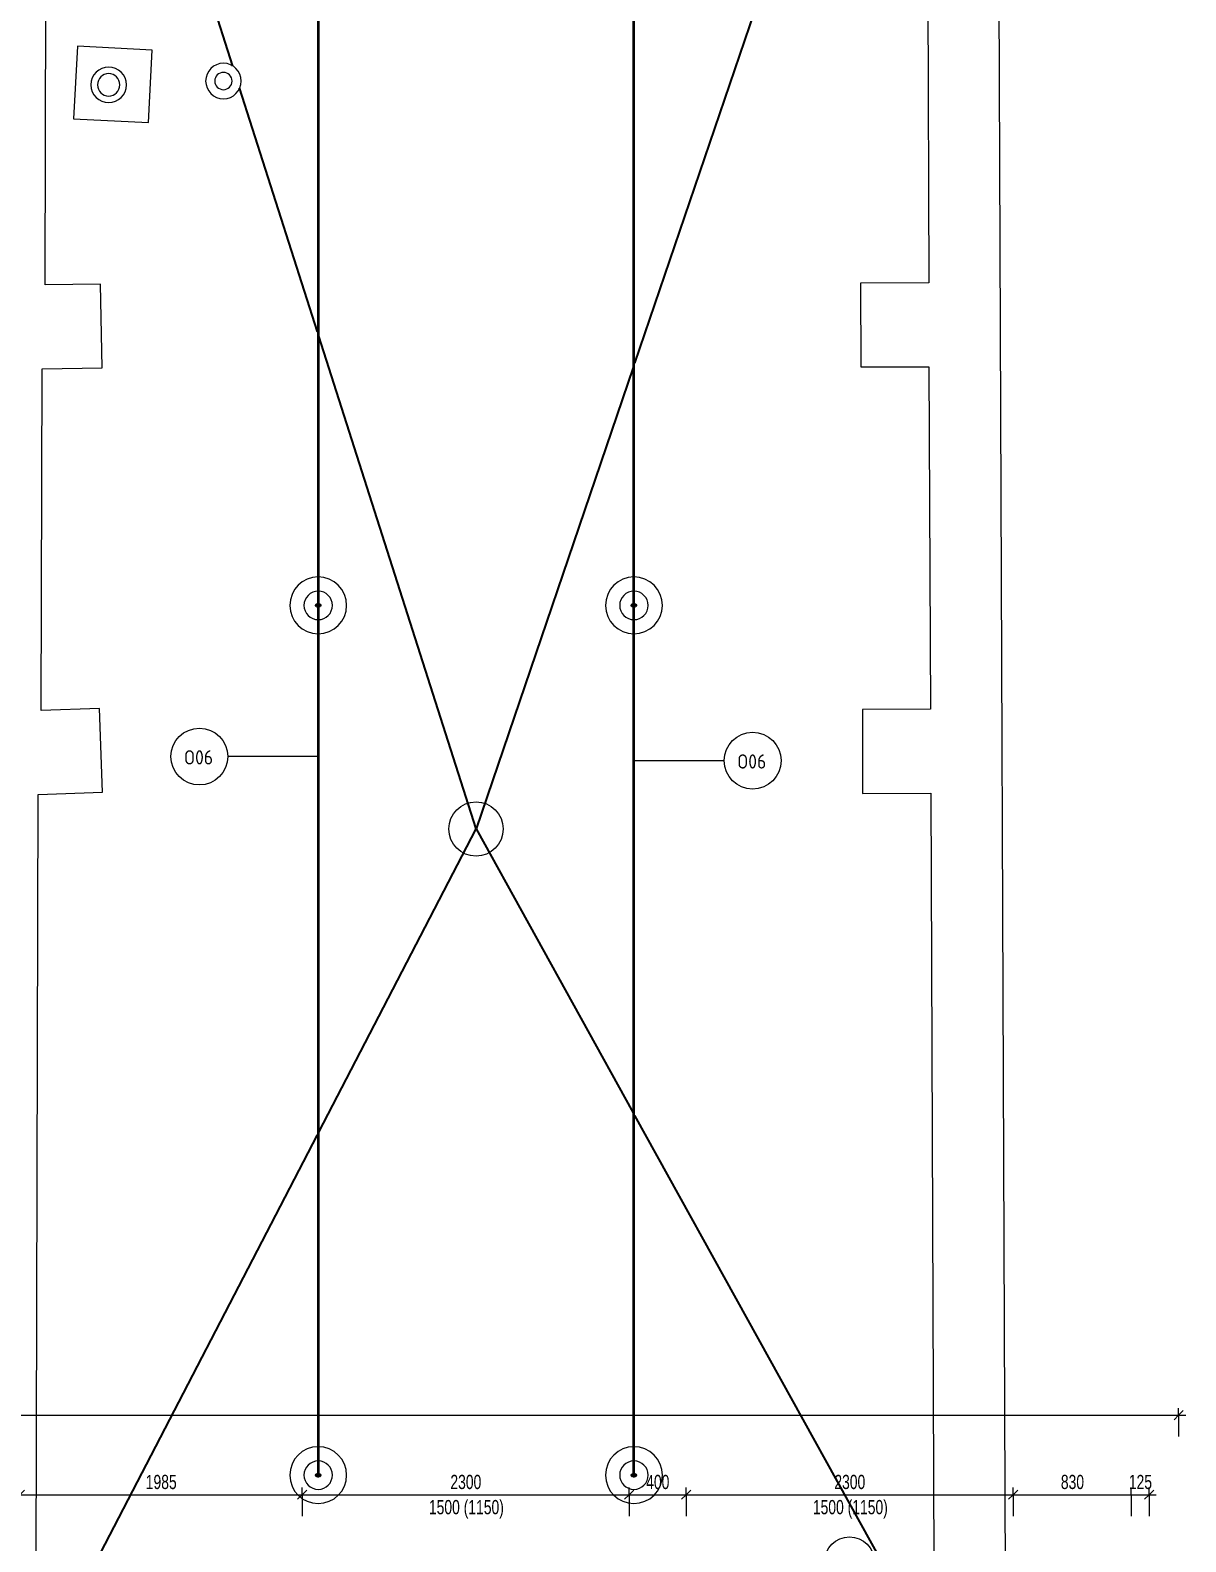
# Model space of a CAD drawing. Header units: millimetres. Extents: x -17526 to 208316, y -45352 to 20466.
# Drawn here: x 161556 to 169681, y -16255 to -5622 of the extents above; entities that cross this region are included whole.
import ezdxf

# ---------------------------------------------------------------- set-up
doc = ezdxf.new("R2010")
doc.units = ezdxf.units.MM
for name, color, linetype, lineweight in [('A-ANNO-DIMS', 211, 'Continuous', 9), ('A-ANNO-DIMS-50', 211, 'Continuous', 9), ('A-FLOR-HRAL', 11, 'Continuous', 9), ('A-FLOR-HRAL-IDEN', 2, 'Continuous', 9), ('A-ROOF', 132, 'Continuous', 13), ('M-HVAC-CDFF', 50, 'Continuous', 13), ('P-SANR-FIXT', 6, 'Continuous', 13), ('Q-SPCQ-IDEN', 132, 'Continuous', 9)]:
    doc.layers.add(name, color=color, linetype=linetype, lineweight=lineweight)
doc.styles.add('Arial_4', font='arial.ttf', dxfattribs={"width": 0.7, "height": 100})
doc.styles.add('ISOCPEUR', font='isocpeur.ttf', dxfattribs={"width": 0.9, "height": 100})
doc.dimstyles.new('Vnitřní_-_průhledné', dxfattribs={"dimscale": 304.8, "dimtxt": 102.02594, "dimasz": 0.213255, "dimexe": 0.164042, "dimexo": 0.0625, "dimgap": 0.032808, "dimtad": 1, "dimdec": 0, "dimrnd": 5, "dimzin": 0, "dimdsep": 46, "dimtxsty": 'Arial_4', "dimblk1": 'OBLIQUE', "dimblk2": 'OBLIQUE', "dimsah": 1, "dimcen": 0.09, "dimdle": 0.164042, "dimazin": 0, "dimtfac": 1, "dimtdec": 4, "dimtix": 1, "dimtmove": 0, "dimatfit": 3, "dimfxl": 0.492126, "dimfxlon": 1, "dimtvp": 1, "dimtolj": 1, "dimtzin": 0, "dimarcsym": 2})
doc.dimstyles.new('Vnitřní_-_průhledné_1', dxfattribs={"dimscale": 304.8, "dimtxt": 102.02594, "dimasz": 0, "dimexe": 0.164042, "dimexo": 0.0625, "dimgap": 0.032808, "dimtad": 1, "dimdec": 0, "dimrnd": 5, "dimzin": 0, "dimdsep": 46, "dimtxsty": 'Arial_4', "dimblk1": 'OBLIQUE', "dimblk2": 'NONE', "dimsah": 1, "dimcen": 0.09, "dimdle": 0.164042, "dimazin": 0, "dimtfac": 1, "dimtdec": 4, "dimtix": 1, "dimtmove": 0, "dimatfit": 3, "dimfxl": 0.492126, "dimfxlon": 1, "dimtvp": 1, "dimtolj": 1, "dimtzin": 0, "dimarcsym": 2})
doc.dimstyles.new('Vnitřní_-_průhledné_2', dxfattribs={"dimscale": 304.8, "dimtxt": 102.02594, "dimasz": 0, "dimexe": 0.164042, "dimexo": 0.0625, "dimgap": 0.032808, "dimtad": 1, "dimdec": 0, "dimrnd": 5, "dimzin": 0, "dimdsep": 46, "dimtxsty": 'Arial_4', "dimblk1": 'NONE', "dimblk2": 'OBLIQUE', "dimsah": 1, "dimcen": 0.09, "dimdle": 0.164042, "dimazin": 0, "dimtfac": 1, "dimtdec": 4, "dimtix": 1, "dimtmove": 0, "dimatfit": 3, "dimfxl": 0.492126, "dimfxlon": 1, "dimtvp": 1, "dimtolj": 1, "dimtzin": 0, "dimarcsym": 2})

# ---------------------------------------------------------------- blocks, each defined once
blk = doc.blocks.new('Zábradlí - Záchytný systém kotva-V140-2NP_NÁVRH B')
at = {"layer": 'A-FLOR-HRAL', "color": 21, "lineweight": 13, "flags": 128}
for points in [[(-17, -4), (-17, -4), (-17, -4), (-17, -4), (-18, -4), (-18, -4), (-18, -4), (-18, -4), (-18, -4), (-18, -4), (-19, -4), (-19, -4), (-19, -4), (-19, -3), (-19, -3), (-19, -3), (-19, -3), (-19, -3), (-20, -3), (-20, -3), (-20, -3), (-20, -3), (-20, -3), (-20, -2), (-20, -2), (-20, -2), (-20, -2), (-21, -2), (-21, -2), (-21, -2), (-21, -1), (-21, -1), (-21, -1), (-21, -1), (-21, -1), (-21, -1), (-21, -1), (-21, 0), (-21, 0), (-21, 0), (-21, 0), (-21, 0), (-21, 0), (-21, 1), (-21, 1), (-21, 1), (-21, 1), (-21, 1), (-21, 1), (-21, 2), (-21, 2), (-21, 2), (-20, 2), (-20, 2), (-20, 2), (-20, 2), (-20, 2), (-20, 3), (-20, 3), (-20, 3), (-20, 3), (-20, 3), (-19, 3), (-19, 3), (-19, 3), (-19, 3), (-19, 4), (-19, 4), (-19, 4), (-18, 4), (-18, 4), (-18, 4), (-18, 4), (-18, 4), (-18, 4), (-18, 4), (-17, 4), (-17, 4), (-17, 4), (-17, 4)], [(-17, 4), (-17, 4), (-17, 4), (-17, 4), (-17, 4), (-17, 4), (-16, 4), (-16, 4), (-16, 4), (-16, 4), (-16, 4), (-15, 4), (-15, 4), (-15, 4), (-14, 4), (-14, 4)], [(17, 4), (17, 4), (17, 4), (17, 4), (17, 4), (17, 4), (16, 4), (16, 4), (16, 4), (16, 4), (16, 4), (15, 4), (15, 4), (15, 4), (14, 4), (14, 4), (13, 4), (13, 4), (13, 4), (12, 4), (12, 4), (11, 4), (11, 4), (10, 4), (10, 4), (9, 4), (8, 4), (8, 4), (7, 4), (7, 4), (6, 4), (5, 4), (5, 4), (4, 4), (3, 4), (3, 4), (2, 4), (1, 4), (1, 4), (0, 4), (-1, 4), (-1, 4), (-2, 4), (-3, 4), (-3, 4), (-4, 4), (-5, 4), (-5, 4), (-6, 4), (-6, 4), (-7, 4), (-8, 4), (-8, 4), (-9, 4), (-9, 4), (-10, 4), (-11, 4), (-11, 4), (-12, 4), (-12, 4), (-13, 4), (-13, 4), (-13, 4), (-14, 4), (-14, 4), (-15, 4), (-15, 4), (-15, 4), (-15, 4), (-16, 4), (-16, 4), (-16, 4), (-16, 4), (-17, 4), (-17, 4), (-17, 4), (-17, 4), (-17, 4), (-17, 4), (-17, 4)], [(14, 4), (14, 4), (14, 4), (15, 4), (15, 4), (15, 4), (16, 4), (16, 4), (16, 4), (16, 4), (16, 4), (17, 4), (17, 4), (17, 4), (17, 4), (17, 4), (17, 4)], [(17, 4), (17, 4), (17, 4), (17, 4), (17, 4), (18, 4), (18, 4), (18, 4), (18, 4), (18, 4), (18, 4), (19, 4), (19, 4), (19, 3), (19, 3), (19, 3), (19, 3), (19, 3), (19, 3), (20, 3), (20, 3), (20, 3), (20, 3), (20, 2), (20, 2), (20, 2), (20, 2), (20, 2), (20, 2), (21, 2), (21, 1), (21, 1), (21, 1), (21, 1), (21, 1), (21, 1), (21, 1), (21, 0), (21, 0), (21, 0), (21, 0), (21, 0), (21, 0), (21, -1), (21, -1), (21, -1), (21, -1), (21, -1), (21, -1), (21, -2), (20, -2), (20, -2), (20, -2), (20, -2), (20, -2), (20, -2), (20, -2), (20, -3), (20, -3), (20, -3), (20, -3), (19, -3), (19, -3), (19, -3), (19, -3), (19, -3), (19, -4), (19, -4), (18, -4), (18, -4), (18, -4), (18, -4), (18, -4), (18, -4), (18, -4), (17, -4), (17, -4), (17, -4), (17, -4), (17, -4)], [(-14, -4), (-14, -4), (-15, -4), (-15, -4), (-15, -4), (-15, -4), (-16, -4), (-16, -4), (-16, -4), (-16, -4), (-17, -4), (-17, -4), (-17, -4), (-17, -4), (-17, -4), (-17, -4), (-17, -4)], [(-17, -4), (-17, -4), (-17, -4), (-17, -4), (-17, -4), (-17, -4), (-16, -4), (-16, -4), (-16, -4), (-16, -4), (-16, -4), (-15, -4), (-15, -4), (-15, -4), (-14, -4), (-14, -4), (-14, -4), (-13, -4), (-13, -4), (-12, -4), (-12, -4), (-11, -4), (-11, -4), (-10, -4), (-10, -4), (-9, -4), (-9, -4), (-8, -4), (-7, -4), (-7, -4), (-6, -4), (-6, -4), (-5, -4), (-4, -4), (-4, -4), (-3, -4), (-2, -4), (-2, -4), (-1, -4), (0, -4), (0, -4), (1, -4), (2, -4), (2, -4), (3, -4), (4, -4), (4, -4), (5, -4), (6, -4), (6, -4), (7, -4), (8, -4), (8, -4), (9, -4), (9, -4), (10, -4), (10, -4), (11, -4), (11, -4), (12, -4), (12, -4), (13, -4), (13, -4), (14, -4), (14, -4), (14, -4), (15, -4), (15, -4), (15, -4), (16, -4), (16, -4), (16, -4), (16, -4), (16, -4), (17, -4), (17, -4), (17, -4), (17, -4), (17, -4), (17, -4)], [(17, -4), (17, -4), (17, -4), (17, -4), (17, -4), (17, -4), (16, -4), (16, -4), (16, -4), (16, -4), (16, -4), (15, -4), (15, -4), (15, -4), (14, -4), (14, -4)]]:
    blk.add_lwpolyline(points, dxfattribs=at)
at = {"layer": 'A-FLOR-HRAL', "color": 21, "lineweight": 13}
for radius in [200, 100]:
    blk.add_circle((0, 0), radius, dxfattribs=at)
for radius, start, end in [(15, 15.5155, 164.4845), (12, 114.8172, 160.3314), (10, 120, 156.1783), (12, 19.6686, 65.1828), (10, 23.8217, 60), (15, 195.4607, 250.3657), (12, 199.6001, 245.1828), (10, 203.7395, 240), (15, 289.6343, 344.5393), (10, 300, 336.2605), (12, 294.8172, 340.3999)]:
    blk.add_arc((0, 0), radius, start, end, dxfattribs=at)
blk = doc.blocks.new('Zábradlí - Záchytný systém kotva-V141-2NP_NÁVRH B')
at = {"layer": 'A-FLOR-HRAL', "color": 21, "lineweight": 13, "flags": 128}
for points in [[(-17, -4), (-17, -4), (-17, -4), (-17, -4), (-18, -4), (-18, -4), (-18, -4), (-18, -4), (-18, -4), (-18, -4), (-19, -4), (-19, -4), (-19, -4), (-19, -3), (-19, -3), (-19, -3), (-19, -3), (-19, -3), (-20, -3), (-20, -3), (-20, -3), (-20, -3), (-20, -3), (-20, -2), (-20, -2), (-20, -2), (-20, -2), (-21, -2), (-21, -2), (-21, -2), (-21, -1), (-21, -1), (-21, -1), (-21, -1), (-21, -1), (-21, -1), (-21, -1), (-21, 0), (-21, 0), (-21, 0), (-21, 0), (-21, 0), (-21, 0), (-21, 1), (-21, 1), (-21, 1), (-21, 1), (-21, 1), (-21, 1), (-21, 2), (-21, 2), (-21, 2), (-20, 2), (-20, 2), (-20, 2), (-20, 2), (-20, 2), (-20, 3), (-20, 3), (-20, 3), (-20, 3), (-20, 3), (-19, 3), (-19, 3), (-19, 3), (-19, 3), (-19, 4), (-19, 4), (-19, 4), (-18, 4), (-18, 4), (-18, 4), (-18, 4), (-18, 4), (-18, 4), (-18, 4), (-17, 4), (-17, 4), (-17, 4), (-17, 4)], [(-17, 4), (-17, 4), (-17, 4), (-17, 4), (-17, 4), (-17, 4), (-16, 4), (-16, 4), (-16, 4), (-16, 4), (-16, 4), (-15, 4), (-15, 4), (-15, 4), (-14, 4), (-14, 4)], [(17, 4), (17, 4), (17, 4), (17, 4), (17, 4), (17, 4), (16, 4), (16, 4), (16, 4), (16, 4), (16, 4), (15, 4), (15, 4), (15, 4), (14, 4), (14, 4), (13, 4), (13, 4), (13, 4), (12, 4), (12, 4), (11, 4), (11, 4), (10, 4), (10, 4), (9, 4), (8, 4), (8, 4), (7, 4), (7, 4), (6, 4), (5, 4), (5, 4), (4, 4), (3, 4), (3, 4), (2, 4), (1, 4), (1, 4), (0, 4), (-1, 4), (-1, 4), (-2, 4), (-3, 4), (-3, 4), (-4, 4), (-5, 4), (-5, 4), (-6, 4), (-6, 4), (-7, 4), (-8, 4), (-8, 4), (-9, 4), (-9, 4), (-10, 4), (-11, 4), (-11, 4), (-12, 4), (-12, 4), (-13, 4), (-13, 4), (-13, 4), (-14, 4), (-14, 4), (-15, 4), (-15, 4), (-15, 4), (-15, 4), (-16, 4), (-16, 4), (-16, 4), (-16, 4), (-17, 4), (-17, 4), (-17, 4), (-17, 4), (-17, 4), (-17, 4), (-17, 4)], [(14, 4), (14, 4), (14, 4), (15, 4), (15, 4), (15, 4), (16, 4), (16, 4), (16, 4), (16, 4), (16, 4), (17, 4), (17, 4), (17, 4), (17, 4), (17, 4), (17, 4)], [(17, 4), (17, 4), (17, 4), (17, 4), (17, 4), (18, 4), (18, 4), (18, 4), (18, 4), (18, 4), (18, 4), (19, 4), (19, 4), (19, 3), (19, 3), (19, 3), (19, 3), (19, 3), (19, 3), (20, 3), (20, 3), (20, 3), (20, 3), (20, 2), (20, 2), (20, 2), (20, 2), (20, 2), (20, 2), (21, 2), (21, 1), (21, 1), (21, 1), (21, 1), (21, 1), (21, 1), (21, 1), (21, 0), (21, 0), (21, 0), (21, 0), (21, 0), (21, 0), (21, -1), (21, -1), (21, -1), (21, -1), (21, -1), (21, -1), (21, -2), (20, -2), (20, -2), (20, -2), (20, -2), (20, -2), (20, -2), (20, -2), (20, -3), (20, -3), (20, -3), (20, -3), (19, -3), (19, -3), (19, -3), (19, -3), (19, -3), (19, -4), (19, -4), (18, -4), (18, -4), (18, -4), (18, -4), (18, -4), (18, -4), (18, -4), (17, -4), (17, -4), (17, -4), (17, -4), (17, -4)], [(-14, -4), (-14, -4), (-15, -4), (-15, -4), (-15, -4), (-15, -4), (-16, -4), (-16, -4), (-16, -4), (-16, -4), (-17, -4), (-17, -4), (-17, -4), (-17, -4), (-17, -4), (-17, -4), (-17, -4)], [(-17, -4), (-17, -4), (-17, -4), (-17, -4), (-17, -4), (-17, -4), (-16, -4), (-16, -4), (-16, -4), (-16, -4), (-16, -4), (-15, -4), (-15, -4), (-15, -4), (-14, -4), (-14, -4), (-14, -4), (-13, -4), (-13, -4), (-12, -4), (-12, -4), (-11, -4), (-11, -4), (-10, -4), (-10, -4), (-9, -4), (-9, -4), (-8, -4), (-7, -4), (-7, -4), (-6, -4), (-6, -4), (-5, -4), (-4, -4), (-4, -4), (-3, -4), (-2, -4), (-2, -4), (-1, -4), (0, -4), (0, -4), (1, -4), (2, -4), (2, -4), (3, -4), (4, -4), (4, -4), (5, -4), (6, -4), (6, -4), (7, -4), (8, -4), (8, -4), (9, -4), (9, -4), (10, -4), (10, -4), (11, -4), (11, -4), (12, -4), (12, -4), (13, -4), (13, -4), (14, -4), (14, -4), (14, -4), (15, -4), (15, -4), (15, -4), (16, -4), (16, -4), (16, -4), (16, -4), (16, -4), (17, -4), (17, -4), (17, -4), (17, -4), (17, -4), (17, -4)], [(17, -4), (17, -4), (17, -4), (17, -4), (17, -4), (17, -4), (16, -4), (16, -4), (16, -4), (16, -4), (16, -4), (15, -4), (15, -4), (15, -4), (14, -4), (14, -4)]]:
    blk.add_lwpolyline(points, dxfattribs=at)
at = {"layer": 'A-FLOR-HRAL', "color": 21, "lineweight": 13}
for radius in [200, 100]:
    blk.add_circle((0, 0), radius, dxfattribs=at)
for radius, start, end in [(15, 109.6343, 164.4845), (12, 114.8172, 160.3314), (10, 120, 156.1783), (15, 15.5155, 70.3657), (12, 19.6686, 65.1828), (10, 23.8217, 60), (15, 195.4607, 344.5393), (12, 199.6001, 245.1828), (10, 203.7395, 240), (10, 300, 336.2605), (12, 294.8172, 340.3999)]:
    blk.add_arc((0, 0), radius, start, end, dxfattribs=at)
blk = doc.blocks.new('Zábradlí - Záchytný systém kotva-V143-2NP_NÁVRH B')
at = {"layer": 'A-FLOR-HRAL', "color": 21, "lineweight": 13, "flags": 128}
for points in [[(-17, -4), (-17, -4), (-17, -4), (-17, -4), (-18, -4), (-18, -4), (-18, -4), (-18, -4), (-18, -4), (-18, -4), (-19, -4), (-19, -4), (-19, -4), (-19, -3), (-19, -3), (-19, -3), (-19, -3), (-19, -3), (-20, -3), (-20, -3), (-20, -3), (-20, -3), (-20, -3), (-20, -2), (-20, -2), (-20, -2), (-20, -2), (-21, -2), (-21, -2), (-21, -2), (-21, -1), (-21, -1), (-21, -1), (-21, -1), (-21, -1), (-21, -1), (-21, -1), (-21, 0), (-21, 0), (-21, 0), (-21, 0), (-21, 0), (-21, 0), (-21, 1), (-21, 1), (-21, 1), (-21, 1), (-21, 1), (-21, 1), (-21, 2), (-21, 2), (-21, 2), (-20, 2), (-20, 2), (-20, 2), (-20, 2), (-20, 2), (-20, 3), (-20, 3), (-20, 3), (-20, 3), (-20, 3), (-19, 3), (-19, 3), (-19, 3), (-19, 3), (-19, 4), (-19, 4), (-19, 4), (-18, 4), (-18, 4), (-18, 4), (-18, 4), (-18, 4), (-18, 4), (-18, 4), (-17, 4), (-17, 4), (-17, 4), (-17, 4)], [(-17, 4), (-17, 4), (-17, 4), (-17, 4), (-17, 4), (-17, 4), (-16, 4), (-16, 4), (-16, 4), (-16, 4), (-16, 4), (-15, 4), (-15, 4), (-15, 4), (-14, 4), (-14, 4)], [(17, 4), (17, 4), (17, 4), (17, 4), (17, 4), (17, 4), (16, 4), (16, 4), (16, 4), (16, 4), (16, 4), (15, 4), (15, 4), (15, 4), (14, 4), (14, 4), (13, 4), (13, 4), (13, 4), (12, 4), (12, 4), (11, 4), (11, 4), (10, 4), (10, 4), (9, 4), (8, 4), (8, 4), (7, 4), (7, 4), (6, 4), (5, 4), (5, 4), (4, 4), (3, 4), (3, 4), (2, 4), (1, 4), (1, 4), (0, 4), (-1, 4), (-1, 4), (-2, 4), (-3, 4), (-3, 4), (-4, 4), (-5, 4), (-5, 4), (-6, 4), (-6, 4), (-7, 4), (-8, 4), (-8, 4), (-9, 4), (-9, 4), (-10, 4), (-11, 4), (-11, 4), (-12, 4), (-12, 4), (-13, 4), (-13, 4), (-13, 4), (-14, 4), (-14, 4), (-15, 4), (-15, 4), (-15, 4), (-15, 4), (-16, 4), (-16, 4), (-16, 4), (-16, 4), (-17, 4), (-17, 4), (-17, 4), (-17, 4), (-17, 4), (-17, 4), (-17, 4)], [(14, 4), (14, 4), (14, 4), (15, 4), (15, 4), (15, 4), (16, 4), (16, 4), (16, 4), (16, 4), (16, 4), (17, 4), (17, 4), (17, 4), (17, 4), (17, 4), (17, 4)], [(17, 4), (17, 4), (17, 4), (17, 4), (17, 4), (18, 4), (18, 4), (18, 4), (18, 4), (18, 4), (18, 4), (19, 4), (19, 4), (19, 3), (19, 3), (19, 3), (19, 3), (19, 3), (19, 3), (20, 3), (20, 3), (20, 3), (20, 3), (20, 2), (20, 2), (20, 2), (20, 2), (20, 2), (20, 2), (21, 2), (21, 1), (21, 1), (21, 1), (21, 1), (21, 1), (21, 1), (21, 1), (21, 0), (21, 0), (21, 0), (21, 0), (21, 0), (21, 0), (21, -1), (21, -1), (21, -1), (21, -1), (21, -1), (21, -1), (21, -2), (20, -2), (20, -2), (20, -2), (20, -2), (20, -2), (20, -2), (20, -2), (20, -3), (20, -3), (20, -3), (20, -3), (19, -3), (19, -3), (19, -3), (19, -3), (19, -3), (19, -4), (19, -4), (18, -4), (18, -4), (18, -4), (18, -4), (18, -4), (18, -4), (18, -4), (17, -4), (17, -4), (17, -4), (17, -4), (17, -4)], [(-14, -4), (-14, -4), (-15, -4), (-15, -4), (-15, -4), (-15, -4), (-16, -4), (-16, -4), (-16, -4), (-16, -4), (-17, -4), (-17, -4), (-17, -4), (-17, -4), (-17, -4), (-17, -4), (-17, -4)], [(-17, -4), (-17, -4), (-17, -4), (-17, -4), (-17, -4), (-17, -4), (-16, -4), (-16, -4), (-16, -4), (-16, -4), (-16, -4), (-15, -4), (-15, -4), (-15, -4), (-14, -4), (-14, -4), (-14, -4), (-13, -4), (-13, -4), (-12, -4), (-12, -4), (-11, -4), (-11, -4), (-10, -4), (-10, -4), (-9, -4), (-9, -4), (-8, -4), (-7, -4), (-7, -4), (-6, -4), (-6, -4), (-5, -4), (-4, -4), (-4, -4), (-3, -4), (-2, -4), (-2, -4), (-1, -4), (0, -4), (0, -4), (1, -4), (2, -4), (2, -4), (3, -4), (4, -4), (4, -4), (5, -4), (6, -4), (6, -4), (7, -4), (8, -4), (8, -4), (9, -4), (9, -4), (10, -4), (10, -4), (11, -4), (11, -4), (12, -4), (12, -4), (13, -4), (13, -4), (14, -4), (14, -4), (14, -4), (15, -4), (15, -4), (15, -4), (16, -4), (16, -4), (16, -4), (16, -4), (16, -4), (17, -4), (17, -4), (17, -4), (17, -4), (17, -4), (17, -4)], [(17, -4), (17, -4), (17, -4), (17, -4), (17, -4), (17, -4), (16, -4), (16, -4), (16, -4), (16, -4), (16, -4), (15, -4), (15, -4), (15, -4), (14, -4), (14, -4)]]:
    blk.add_lwpolyline(points, dxfattribs=at)
at = {"layer": 'A-FLOR-HRAL', "color": 21, "lineweight": 13}
for radius in [200, 100]:
    blk.add_circle((0, 0), radius, dxfattribs=at)
for radius, start, end in [(15, 109.6343, 164.4845), (12, 114.8172, 160.3314), (10, 120, 156.1783), (15, 15.5155, 70.3657), (12, 19.6686, 65.1828), (10, 23.8217, 60), (15, 195.4607, 250.3657), (12, 199.6001, 245.1828), (10, 203.7395, 240), (15, 289.6343, 344.5393), (10, 300, 336.2605), (12, 294.8172, 340.3999)]:
    blk.add_arc((0, 0), radius, start, end, dxfattribs=at)
blk = doc.blocks.new('Zábradlí - Zábradlí-1237025-2NP_NÁVRH B')
at = {"extrusion": (0, 0, -1), "zscale": -1}
for name, p in [('Zábradlí - Záchytný systém kotva-V143-2NP_NÁVRH B', (-90547, -9668)), ('Zábradlí - Záchytný systém kotva-V141-2NP_NÁVRH B', (-90547, -15786))]:
    blk.add_blockref(name, p, dxfattribs=at)
at = {"extrusion": (0, 0, -1), "zscale": -1, "rotation": 180}
for name, p in [('Zábradlí - Záchytný systém kotva-V143-2NP_NÁVRH B', (-92767, -9668)), ('Zábradlí - Záchytný systém kotva-V140-2NP_NÁVRH B', (-92767, -15786))]:
    blk.add_blockref(name, p, dxfattribs=at)
blk = doc.blocks.new('Typ horního madla - Horní madlo_Vnitřní_-1237027-2NP_NÁVRH B')
at = {"layer": 'A-FLOR-HRAL', "color": 21, "lineweight": 13}
for p, q in [((90542, -3533), (90542, -9664)), ((90552, -9664), (90552, -3543)), ((92762, -3543), (92762, -9664)), ((92772, -9664), (92772, -3542)), ((90542, -9672), (90542, -15782)), ((90552, -15782), (90552, -9672)), ((92762, -9672), (92762, -15782)), ((92772, -15782), (92772, -9672)), ((90542, -15790), (90542, -15798)), ((90542, -15798), (90552, -15798)), ((90552, -15798), (90552, -15790)), ((92762, -15790), (92762, -15798)), ((92762, -15798), (92772, -15798)), ((92772, -15798), (92772, -15790))]:
    blk.add_line(p, q, dxfattribs=at)
blk = doc.blocks.new('Typ horního madla - Horní madlo_Vnitřní_-V144-2NP_NÁVRH B')
at = {"layer": 'A-FLOR-HRAL', "color": 21, "lineweight": 13}
for p, q in [((90542, -3533), (90542, -9664)), ((90552, -3543), (90552, -9664)), ((92762, -9664), (92762, -3543)), ((92772, -9664), (92772, -3542)), ((90542, -9672), (90542, -15782)), ((90552, -9672), (90552, -15782)), ((92762, -15782), (92762, -9672)), ((92772, -15782), (92772, -9672)), ((90542, -15790), (90542, -15798)), ((90552, -15790), (90552, -15798)), ((92762, -15798), (92762, -15790)), ((92772, -15798), (92772, -15790))]:
    blk.add_line(p, q, dxfattribs=at)
blk = doc.blocks.new('Drain_Roof_15_Inch_Diameter-Zurn-Z1715 - Load Family Type Catalog-1877394-2NP_NÁVRH B')
at = {"layer": 'P-SANR-FIXT'}
blk.add_circle((0, 0), 191, dxfattribs=at)
blk = doc.blocks.new('Komín6 - Komín6-1996301-2NP_NÁVRH B')
at = {"layer": 'M-HVAC-CDFF'}
for radius, start, end in [(125, 0, 180), (125, 180, 0), (78.8, 0, 180), (78.8, 180, 0)]:
    blk.add_arc((0, 0), radius, start, end, dxfattribs=at)
blk = doc.blocks.new('Komín7 - Komín7-2004982-2NP_NÁVRH B')
at = {"layer": 'M-HVAC-CDFF'}
for radius, start, end in [(125, 0, 180), (125, 180, 0), (60.7, 0, 180), (60.7, 180, 0)]:
    blk.add_arc((0, 0), radius, start, end, dxfattribs=at)
blk = doc.blocks.new('DIMBLOCK35-2NP_NÁVRH B')
at = {"layer": 'A-ANNO-DIMS-50', "lineweight": 18}
for p, q in [((161482, -15924), (161450, -15956)), ((161482, -15924), (161515, -15891)), ((163467, -15924), (163435, -15956)), ((163467, -15924), (163500, -15891))]:
    blk.add_line(p, q, dxfattribs=at)
at = {"layer": 'A-ANNO-DIMS-50'}
for p, q in [((161482, -15924), (161482, -15874)), ((161482, -15924), (163467, -15924)), ((161482, -15924), (161482, -16074)), ((163467, -15924), (163467, -15874)), ((163467, -15924), (163467, -16074))]:
    blk.add_line(p, q, dxfattribs=at)
at = {"layer": 'A-ANNO-DIMS-50', "color": 0, "insert": (162368, -15784), "char_height": 100, "width": 256.16, "attachment_point": 1, "line_spacing_factor": 0.941778, "style": 'Arial_4'}
blk.add_mtext('1985', dxfattribs=at)
blk = doc.blocks.new('_Oblique')
at = {"color": 0, "linetype": 'ByBlock', "lineweight": -2}
blk.add_line((-0.5, -0.5), (0.5, 0.5), dxfattribs=at)
blk = doc.blocks.new('DIMBLOCK36-2NP_NÁVRH B')
at = {"layer": 'A-ANNO-DIMS-50', "lineweight": 18}
for p, q in [((163467, -15924), (163435, -15956)), ((163467, -15924), (163500, -15891)), ((165767, -15924), (165735, -15956)), ((165767, -15924), (165800, -15891))]:
    blk.add_line(p, q, dxfattribs=at)
at = {"layer": 'A-ANNO-DIMS-50'}
for p, q in [((163467, -15924), (163467, -15874)), ((163467, -15924), (165767, -15924)), ((163467, -15924), (163467, -16074)), ((165767, -15924), (165767, -15874)), ((165767, -15924), (165767, -16074))]:
    blk.add_line(p, q, dxfattribs=at)
at = {"layer": 'A-ANNO-DIMS-50', "color": 0, "char_height": 100, "attachment_point": 1, "line_spacing_factor": 0.941778, "style": 'Arial_4'}
for s, insert, width in [('2300', (164510, -15784), 256.16), ('1500 (1150)', (164359, -15961), 619.69)]:
    blk.add_mtext(s, dxfattribs=dict(at, insert=insert, width=width))
blk = doc.blocks.new('DIMBLOCK37-2NP_NÁVRH B')
at = {"layer": 'A-ANNO-DIMS-50', "lineweight": 18}
for p, q in [((165767, -15924), (165735, -15956)), ((165767, -15924), (165800, -15891)), ((166167, -15924), (166135, -15956)), ((166167, -15924), (166200, -15891))]:
    blk.add_line(p, q, dxfattribs=at)
at = {"layer": 'A-ANNO-DIMS-50'}
for p, q in [((165767, -15924), (165767, -15874)), ((165767, -15924), (166167, -15924)), ((165767, -15924), (165767, -16074)), ((166167, -15924), (166167, -15874)), ((166167, -15924), (166167, -16074))]:
    blk.add_line(p, q, dxfattribs=at)
at = {"layer": 'A-ANNO-DIMS-50', "color": 0, "insert": (165887, -15784), "char_height": 100, "width": 192.12, "attachment_point": 1, "line_spacing_factor": 0.941778, "style": 'Arial_4'}
blk.add_mtext('400', dxfattribs=at)
blk = doc.blocks.new('DIMBLOCK38-2NP_NÁVRH B')
at = {"layer": 'A-ANNO-DIMS-50', "lineweight": 18}
for p, q in [((166167, -15924), (166135, -15956)), ((166167, -15924), (166200, -15891)), ((168467, -15924), (168435, -15956)), ((168467, -15924), (168500, -15891))]:
    blk.add_line(p, q, dxfattribs=at)
at = {"layer": 'A-ANNO-DIMS-50'}
for p, q in [((166167, -15924), (166167, -15874)), ((166167, -15924), (168467, -15924)), ((166167, -15924), (166167, -16074)), ((168467, -15924), (168467, -15874)), ((168467, -15924), (168467, -16074))]:
    blk.add_line(p, q, dxfattribs=at)
at = {"layer": 'A-ANNO-DIMS-50', "color": 0, "char_height": 100, "attachment_point": 1, "line_spacing_factor": 0.941778, "style": 'Arial_4'}
for s, insert, width in [('2300', (167210, -15784), 256.16), ('1500 (1150)', (167059, -15961), 619.69)]:
    blk.add_mtext(s, dxfattribs=dict(at, insert=insert, width=width))
blk = doc.blocks.new('DIMBLOCK39-2NP_NÁVRH B')
at = {"layer": 'A-ANNO-DIMS-50', "lineweight": 18}
for q in [(168435, -15956), (168500, -15891)]:
    blk.add_line((168467, -15924), q, dxfattribs=at)
at = {"layer": 'A-ANNO-DIMS-50'}
for p, q in [((168467, -15924), (168467, -15874)), ((168467, -15924), (169298, -15924)), ((168467, -15924), (168467, -16074)), ((169298, -15924), (169298, -15874)), ((169298, -15924), (169298, -16074))]:
    blk.add_line(p, q, dxfattribs=at)
at = {"layer": 'A-ANNO-DIMS-50', "color": 0, "insert": (168803, -15784), "char_height": 100, "width": 192.12, "attachment_point": 1, "line_spacing_factor": 0.941778, "style": 'Arial_4'}
blk.add_mtext('830', dxfattribs=at)
blk = doc.blocks.new('_None')
blk = doc.blocks.new('DIMBLOCK40-2NP_NÁVRH B')
at = {"layer": 'A-ANNO-DIMS-50'}
for p, q in [((169298, -15924), (169298, -15874)), ((169298, -15924), (169473, -15924)), ((169298, -15924), (169298, -16074)), ((169423, -15924), (169423, -15874)), ((169423, -15924), (169423, -16074))]:
    blk.add_line(p, q, dxfattribs=at)
at = {"layer": 'A-ANNO-DIMS-50', "lineweight": 18}
for q in [(169391, -15956), (169456, -15891)]:
    blk.add_line((169423, -15924), q, dxfattribs=at)
at = {"layer": 'A-ANNO-DIMS-50', "color": 0, "insert": (169281, -15784), "char_height": 100, "width": 192.12, "attachment_point": 1, "line_spacing_factor": 0.941778, "style": 'Arial_4'}
blk.add_mtext('125', dxfattribs=at)
blk = doc.blocks.new('DIMBLOCK94-2NP_NÁVRH B')
at = {"layer": 'A-ANNO-DIMS-50', "lineweight": 18}
for p, q in [((144291, -15364), (144258, -15397)), ((144291, -15364), (144323, -15332)), ((169631, -15364), (169599, -15397)), ((169631, -15364), (169664, -15332))]:
    blk.add_line(p, q, dxfattribs=at)
at = {"layer": 'A-ANNO-DIMS-50'}
for p, q in [((144291, -15364), (144291, -15314)), ((144291, -15364), (169681, -15364)), ((144291, -15364), (144291, -15740)), ((169631, -15364), (169631, -15314)), ((169631, -15364), (169631, -15514))]:
    blk.add_line(p, q, dxfattribs=at)
at = {"layer": 'A-ANNO-DIMS-50', "color": 0, "insert": (156828, -15224), "char_height": 100, "width": 320.2, "attachment_point": 1, "line_spacing_factor": 0.941778, "style": 'Arial_4'}
blk.add_mtext('25340', dxfattribs=at)
blk = doc.blocks.new('Popis parapetu1 - Záchytný systém-1408882-2NP_NÁVRH B')
at = {"layer": 'A-FLOR-HRAL-IDEN'}
blk.add_circle((0, 0), 4, dxfattribs=at)
blk = doc.blocks.new('Popiska speciální vybavení - Popiska okna_Bublina-1426311-2NP_NÁVRH B')
at = {"layer": 'Q-SPCQ-IDEN'}
blk.add_circle((0, 0), 3.5, dxfattribs=at)

msp = doc.modelspace()

# ---------------------------------------------------------------- linework, layer by layer
at = {"layer": 'A-FLOR-HRAL-IDEN'}
for p, q in [((163580.3, -10731.1), (162945.3, -10731.1)), ((165800.3, -10760.1), (166435.3, -10760.1))]:
    msp.add_line(p, q, dxfattribs=at)
at = {"layer": 'A-ROOF', "color": 21}
for p, q in [((168415.6, -17000.3), (168352.3, -954.9)), ((161660.6, -7414), (161675, -1993.6)), ((167853.4, -1999.9), (167874.7, -7398.7)), ((162050.6, -7407.2), (161660.6, -7414)), ((162060.9, -7997.1), (162050.6, -7407.2)), ((167874.7, -7398.7), (167394.7, -7400.6)), ((167394.7, -7400.6), (167397, -7990.7)), ((161632.7, -10407.2), (161639, -8004.4)), ((161639, -8004.4), (162060.9, -7997.1)), ((167397, -7990.7), (167875.4, -7988.7)), ((167875.4, -7988.7), (167886.5, -10398.7)), ((162043.7, -10392.8), (161632.7, -10407.2)), ((162064.3, -10982.5), (162043.7, -10392.8)), ((167886.5, -10398.7), (167407.5, -10400.6)), ((167407.5, -10400.6), (167408.7, -10991.1)), ((161596.8, -16398.3), (161611, -10998.3)), ((161611, -10998.3), (162064.3, -10982.5)), ((167408.7, -10991.1), (167887.9, -10988.8)), ((167887.9, -10988.8), (167910.2, -16398.3))]:
    msp.add_line(p, q, dxfattribs=at)
at = {"layer": 'A-ROOF', "color": 191, "lineweight": 25}
for p, q in [((162979.3, -5874), (161742.1, -1993.3)), ((167834.6, -1999.9), (165805.3, -7964)), ((163575.3, -7743.4), (163028.2, -6027.5)), ((164690.3, -11240.8), (163585.3, -7774.7)), ((165795.3, -7993.4), (164690.3, -11240.8)), ((163585.3, -13372.5), (164690.3, -11240.8)), ((164690.3, -11240.8), (165795.3, -13238.1)), ((165805.3, -13256.1), (167543.7, -16398.3)), ((162016.8, -16398.3), (163575.3, -13391.8))]:
    msp.add_line(p, q, dxfattribs=at)
at = {"layer": 'A-ROOF'}
for p, q in [((161887.6, -5735), (161860.9, -6244.5)), ((162412.9, -5762.6), (161887.6, -5735)), ((162386.2, -6272), (162412.9, -5762.6)), ((161860.9, -6244.5), (162386.2, -6272))]:
    msp.add_line(p, q, dxfattribs=at)

# ---------------------------------------------------------------- block references
at = {"layer": 'A-FLOR-HRAL', "color": 21, "lineweight": 13}
for name in ['Zábradlí - Zábradlí-1237025-2NP_NÁVRH B', 'Typ horního madla - Horní madlo_Vnitřní_-1237027-2NP_NÁVRH B', 'Typ horního madla - Horní madlo_Vnitřní_-V144-2NP_NÁVRH B']:
    msp.add_blockref(name, (73033.7, 0), dxfattribs=at)
at = {"layer": 'A-FLOR-HRAL-IDEN', "xscale": 49.99999999999998, "yscale": 49.99999999999998, "zscale": 49.99999999999998}
for p in [(162745.3, -10731.1), (166635.3, -10760.1)]:
    msp.add_blockref('Popis parapetu1 - Záchytný systém-1408882-2NP_NÁVRH B', p, dxfattribs=at)
at = {"layer": 'M-HVAC-CDFF'}
for name, p in [('Komín6 - Komín6-1996301-2NP_NÁVRH B', (162107.2, -6005.9)), ('Komín7 - Komín7-2004982-2NP_NÁVRH B', (162914.1, -5979.4))]:
    msp.add_blockref(name, p, dxfattribs=at)
at = {"layer": 'P-SANR-FIXT'}
msp.add_blockref('Drain_Roof_15_Inch_Diameter-Zurn-Z1715 - Load Family Type Catalog-1877394-2NP_NÁVRH B', (164690.3, -11240.8), dxfattribs=at)
at = {"layer": 'Q-SPCQ-IDEN', "xscale": 49.99999999999998, "yscale": 49.99999999999998, "zscale": 49.99999999999998}
msp.add_blockref('Popiska speciální vybavení - Popiska okna_Bublina-1426311-2NP_NÁVRH B', (167317.1, -16395), dxfattribs=at)

# ---------------------------------------------------------------- dimensions: what is measured, and where the dimension line sits
at = {"layer": 'A-ANNO-DIMS'}
for base, p1, p2, dimstyle, override, picture, middle in [((169631.3, -15364.2), (144291, -15740.4), (169631.3, -15514.2), 'Vnitřní_-_průhledné', {"dimpost": '<>', "dimfxl": 25341.328035}, 'DIMBLOCK94-2NP_NÁVRH B', (156961.1, -15303.2)), ((163467.1, -15923.9), (161482.1, -16073.9), (163467.1, -16073.9), 'Vnitřní_-_průhledné', {"dimpost": '<>', "dimfxl": 1985}, 'DIMBLOCK35-2NP_NÁVRH B', (162474.6, -15862.9)), ((166167.1, -15923.9), (165767.1, -16073.9), (166167.1, -16073.9), 'Vnitřní_-_průhledné', {"dimpost": '<>', "dimfxl": 400}, 'DIMBLOCK37-2NP_NÁVRH B', (165967.1, -15862.9)), ((169298.3, -15923.9), (168467.1, -16073.9), (169298.3, -16073.9), 'Vnitřní_-_průhledné_1', {"dimpost": '<>', "dimfxl": 831.25168}, 'DIMBLOCK39-2NP_NÁVRH B', (168882.7, -15862.8)), ((169423.3, -15923.9), (169298.3, -16073.9), (169423.3, -16073.9), 'Vnitřní_-_průhledné_2', {"dimpost": '<>', "dimfxl": 125}, 'DIMBLOCK40-2NP_NÁVRH B', (169360.8, -15862.9))]:
    dim = msp.add_linear_dim(base=base, p1=p1, p2=p2, dimstyle=dimstyle, override=override, dxfattribs=at)
    dim.commit()
    dim.dimension.update_dxf_attribs({"geometry": picture, "text_midpoint": middle})
for base, p1, p2, picture, middle in [((165767.1, -15923.9), (163467.1, -16073.9), (165767.1, -16073.9), 'DIMBLOCK36-2NP_NÁVRH B', (164617.1, -15923.9)), ((168467.1, -15923.9), (166167.1, -16073.9), (168467.1, -16073.9), 'DIMBLOCK38-2NP_NÁVRH B', (167317.1, -15923.9))]:
    dim = msp.add_linear_dim(base=base, p1=p1, p2=p2, text='<>\\X1500 (1150)', dimstyle='Vnitřní_-_průhledné', override={"dimpost": '<>', "dimfxl": 2300}, dxfattribs=at)
    dim.commit()
    dim.dimension.update_dxf_attribs({"geometry": picture, "text_midpoint": middle})

# ---------------------------------------------------------------- next in the draw order: texts
at = {"layer": 'A-FLOR-HRAL-IDEN', "char_height": 100, "width": 248.924, "attachment_point": 1, "style": 'ISOCPEUR', "bg_fill": 3, "box_fill_scale": 1.25, "bg_fill_color": 256, "bg_fill_true_color": 13158600, "bg_fill_transparency": 0}
for insert in [(162637.2, -10686.9), (166527.2, -10715.9)]:
    msp.add_mtext('O06', dxfattribs=dict(at, insert=insert))

doc.saveas('drawing.dxf')
